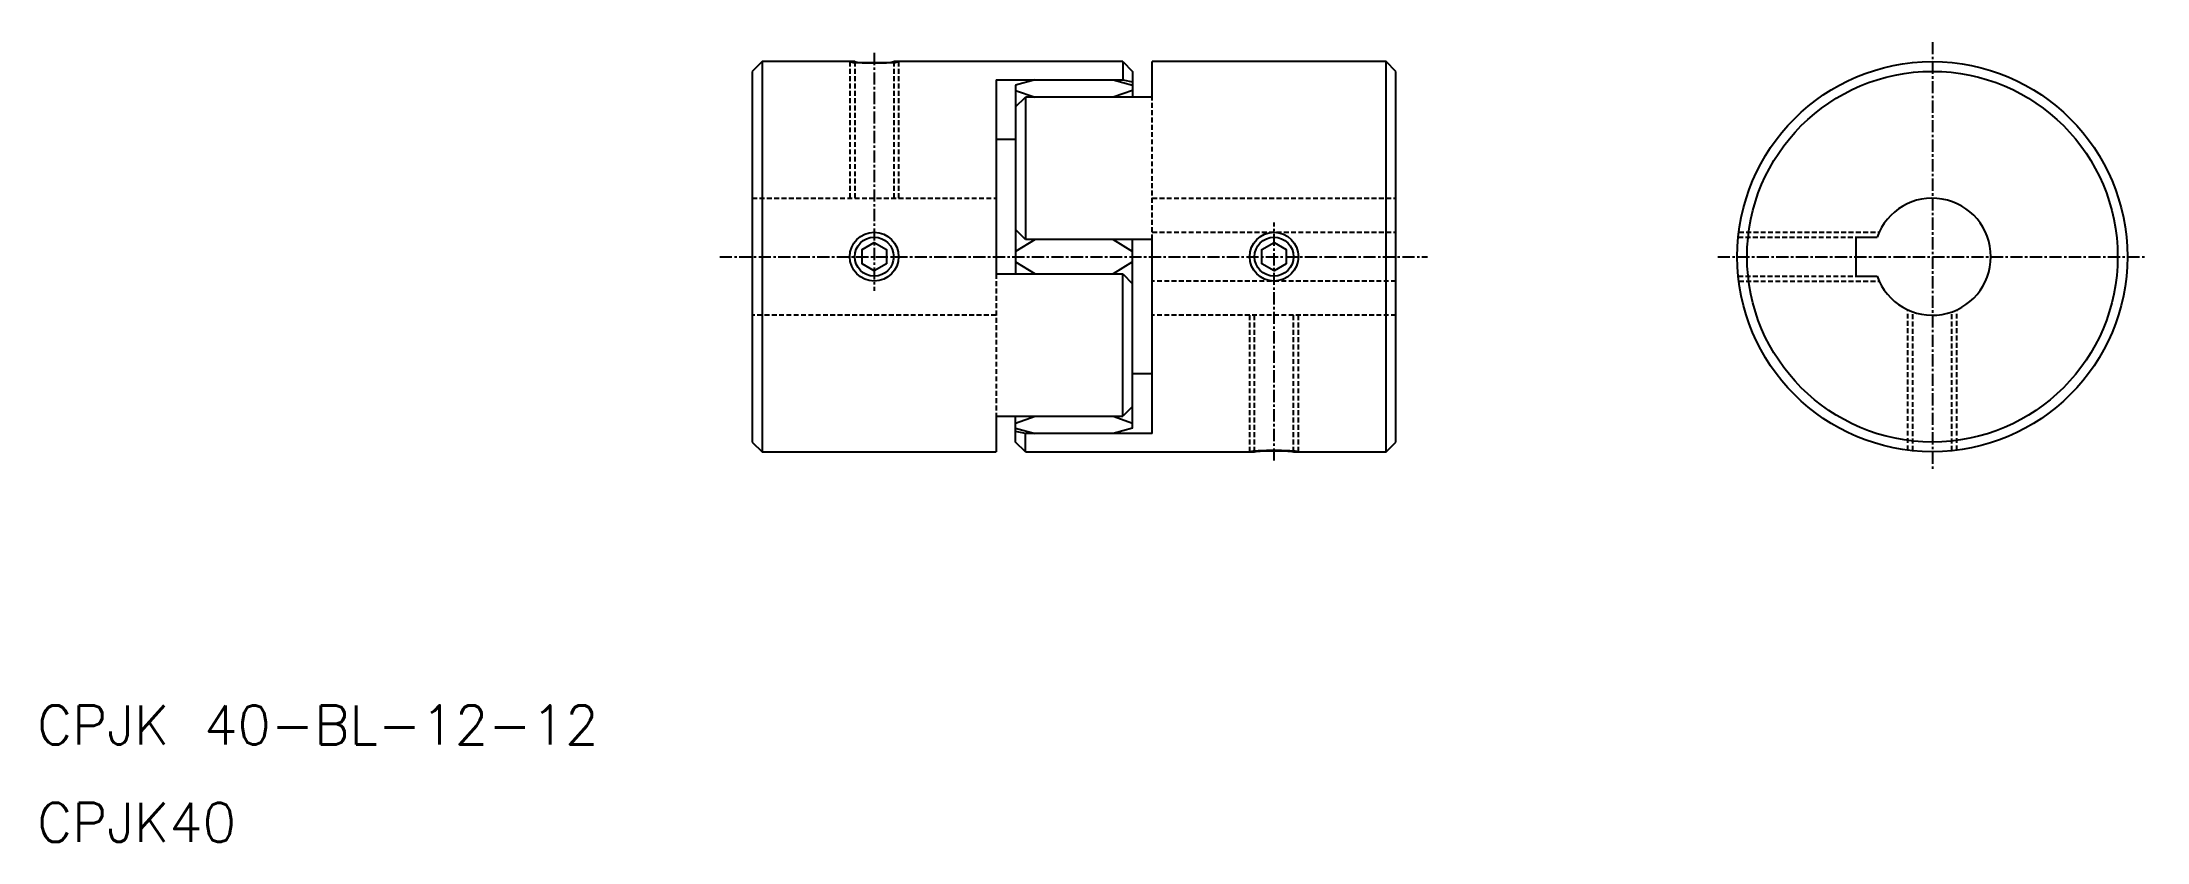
# Model space of a CAD drawing. Extents: x 11 to 226, y 10 to 92.
import ezdxf

# ---------------------------------------------------------------- set-up
doc = ezdxf.new("R2010")
doc.units = 0
doc.linetypes.add('CENTER', pattern=[2, 1.25, -0.25, 0.25, -0.25])
doc.linetypes.add('DASHED', pattern=[0.75, 0.5, -0.25])
doc.layers.get('0').update_dxf_attribs({"linetype": 'CONTINUOUS'})
doc.layers.add('CENTER', color=1, linetype='CENTER')
doc.styles.get("Standard").update_dxf_attribs({"font": 'txt', "bigfont": 'BIGFONT'})

msp = doc.modelspace()

# ---------------------------------------------------------------- linework, layer by layer
at = {"color": 7, "linetype": 'CONTINUOUS'}
for p, q in [((84.336658, 90), (83.336658, 89)), ((83.336658, 89), (83.336658, 51)), ((84.336658, 90), (84.336658, 50)), ((93.836658, 90), (84.336658, 90)), ((121.336658, 90), (97.836658, 90)), ((121.336658, 90), (121.336658, 88.137808)), ((121.336658, 90), (122.336658, 89)), ((122.336658, 89), (122.336658, 86.367187)), ((148.336658, 90), (124.336658, 90)), ((124.336658, 86.367187), (124.336658, 90)), ((148.336658, 50), (148.336658, 90)), ((149.336658, 89), (148.336658, 90)), ((149.336658, 51), (149.336658, 89)), ((108.336658, 88.137808), (108.336658, 68.229379)), ((108.336658, 88.137808), (121.336658, 88.137808)), ((112.336658, 88.137808), (110.336658, 87.574621)), ((110.336658, 87.574621), (110.336658, 72.77062)), ((110.336658, 87.054687), (112.336658, 86.367187)), ((110.336658, 85.367187), (111.336658, 86.367187)), ((111.336658, 86.367187), (111.336658, 71.77062)), ((124.336658, 86.367187), (111.336658, 86.367187)), ((120.336658, 88.137808), (122.336658, 87.574621)), ((122.336658, 87.054687), (120.336658, 86.367187)), ((121.336658, 88.137808), (122.336658, 87.935314)), ((110.336658, 82), (108.336658, 82)), ((111.336658, 71.77062), (110.336658, 72.77062)), ((110.336658, 72.77062), (110.336658, 68.229379)), ((112.336658, 71.77062), (110.336658, 70.519933)), ((124.336658, 71.77062), (111.336658, 71.77062)), ((120.336658, 71.77062), (122.336658, 70.519933)), ((122.336658, 67.229379), (122.336658, 71.77062)), ((124.336658, 51.862192), (124.336658, 71.77062)), ((196.536658, 72), (198.679804, 72)), ((196.536658, 68), (196.536658, 72)), ((110.336658, 69.480066), (112.336658, 68.229379)), ((122.336658, 69.480066), (120.336658, 68.229379)), ((108.336658, 68.229379), (121.336658, 68.229379)), ((121.336658, 53.632812), (121.336658, 68.229379)), ((121.336658, 68.229379), (122.336658, 67.229379)), ((122.336658, 52.425379), (122.336658, 67.229379)), ((196.536658, 68), (198.679804, 68)), ((124.336658, 58), (122.336658, 58)), ((122.336658, 54.632812), (121.336658, 53.632812)), ((108.336658, 53.632812), (121.336658, 53.632812)), ((108.336658, 53.632812), (108.336658, 50)), ((110.336658, 52.945312), (112.336658, 53.632812)), ((110.336658, 51), (110.336658, 53.632812)), ((110.336658, 52.425379), (112.336658, 51.862192)), ((111.336658, 51.862192), (110.336658, 52.064686)), ((124.336658, 51.862192), (111.336658, 51.862192)), ((111.336658, 50), (111.336658, 51.862192)), ((120.336658, 53.632812), (122.336658, 52.945312)), ((122.336658, 52.425379), (120.336658, 51.862192)), ((83.336658, 51), (84.336658, 50)), ((84.336658, 50), (108.336658, 50)), ((111.336658, 50), (110.336658, 51)), ((111.336658, 50), (134.836658, 50)), ((138.836658, 50), (148.336658, 50)), ((141.211658, 50), (141.211658, 50.0001)), ((143.586658, 50), (143.586758, 50)), ((148.336658, 50), (149.336658, 51))]:
    msp.add_line(p, q, dxfattribs=at)
at = {"color": 3, "linetype": 'DASHED'}
for p, q in [((93.336658, 90), (93.336658, 76)), ((93.836658, 90), (93.836658, 76)), ((97.836658, 90), (97.836658, 76)), ((98.336658, 90), (98.336658, 76)), ((124.336658, 71.77062), (124.336658, 86.367187)), ((83.336658, 76), (108.336658, 76)), ((124.336658, 76), (149.336658, 76)), ((124.336658, 72.5), (149.336658, 72.5)), ((184.43691, 72), (196.536658, 72)), ((184.493524, 72.5), (198.882302, 72.5)), ((108.336658, 68.229379), (108.336658, 53.632812)), ((149.336658, 67.5), (124.336658, 67.5)), ((184.43691, 68), (196.536658, 68)), ((184.493524, 67.5), (198.882302, 67.5)), ((108.336658, 64), (83.336658, 64)), ((149.336658, 64), (124.336658, 64)), ((134.336658, 50), (134.336658, 64)), ((134.836658, 50), (134.836658, 64)), ((138.836658, 50), (138.836658, 64)), ((139.336658, 50), (139.336658, 64)), ((201.836658, 50.156865), (201.836658, 64.545644)), ((202.336658, 50.100251), (202.336658, 64.343146)), ((206.336658, 50.100251), (206.336658, 64.343146)), ((206.836658, 50.156865), (206.836658, 64.545644))]:
    msp.add_line(p, q, dxfattribs=at)
at = {"color": 3, "extrusion": (0, 0, -1), "flags": 128}
msp.add_lwpolyline([(-93.336658, 90), (-93.671594, 89.921568), (-94.586658, 89.864151), (-95.836658, 89.843135), (-97.086658, 89.864151), (-98.001721, 89.921568), (-98.336658, 90)], dxfattribs=at)
at = {"color": 7, "linetype": 'CONTINUOUS', "extrusion": (0, 0, -1), "flags": 128}
msp.add_lwpolyline([(-93.836658, 90), (-94.104607, 89.949874), (-94.836658, 89.91318), (-95.836658, 89.899748), (-96.836658, 89.91318), (-97.568708, 89.949874), (-97.836658, 90)], dxfattribs=at)
at = {"color": 7, "linetype": 'CONTINUOUS'}
for points in [[(97.086658, 69.278312), (95.836658, 68.556624), (94.586658, 69.278312), (94.586658, 70.721688), (95.836658, 71.443376), (97.086658, 70.721688)], [(138.086658, 69.278312), (136.836658, 68.556624), (135.586658, 69.278312), (135.586658, 70.721688), (136.836658, 71.443376), (138.086658, 70.721688)]]:
    msp.add_lwpolyline(points, close=True, dxfattribs=at)
at = {"color": 3, "linetype": 'CONTINUOUS'}
msp.add_lwpolyline([(134.336658, 50, -0.370835), (134.367567, 50.035945, -0.021922), (135.068891, 50.11092, -0.00917), (135.801545, 50.143416, -0.006496), (136.836658, 50.156865, -0.006496), (137.87177, 50.143416, -0.00917), (138.604425, 50.11092, -0.021922), (139.305748, 50.035945, -0.370835), (139.336658, 50, -0.370835)], format="xyb", dxfattribs=at)
at = {"color": 7, "linetype": 'CONTINUOUS'}
msp.add_lwpolyline([(134.836658, 50, -0.379365), (134.856627, 50.022532, -0.017588), (135.422444, 50.070888, -0.007331), (136.008446, 50.091654, -0.00519), (136.836658, 50.100251, -0.00519), (137.66487, 50.091654, -0.007331), (138.250871, 50.070888, -0.017588), (138.816688, 50.022532, -0.379365), (138.836658, 50, -0.379365)], format="xyb", dxfattribs=at)
for centre, radius in [((204.336658, 70), 20), ((204.336658, 70), 19), ((95.836658, 70), 2.5), ((136.836658, 70), 2.5)]:
    msp.add_circle(centre, radius, dxfattribs=at)
at = {"color": 3, "linetype": 'CONTINUOUS'}
for centre in [(95.836658, 70), (136.836658, 70)]:
    msp.add_circle(centre, 2, dxfattribs=at)
at = {"color": 7, "linetype": 'CONTINUOUS'}
msp.add_arc((204.336658, 70), 6, 199.47122063, 160.52877937, dxfattribs=at)
at = {"layer": 'CENTER', "color": 1, "linetype": 'CENTER'}
for p, q in [((95.836658, 90.899749), (95.836658, 66.5)), ((204.336658, 92), (204.336658, 48)), ((136.836658, 49.100251), (136.836658, 73.5)), ((80, 70), (152.559173, 70)), ((182.336658, 70), (226.336658, 70))]:
    msp.add_line(p, q, dxfattribs=at)

# ---------------------------------------------------------------- texts
at = {"color": 7, "linetype": 'CONTINUOUS'}
for s, p in [('CPJK 40-BL-12-12', (10, 20)), ('CPJK40', (10, 10))]:
    msp.add_text(s, height=4, dxfattribs=at).set_placement(p)

doc.saveas('drawing.dxf')
